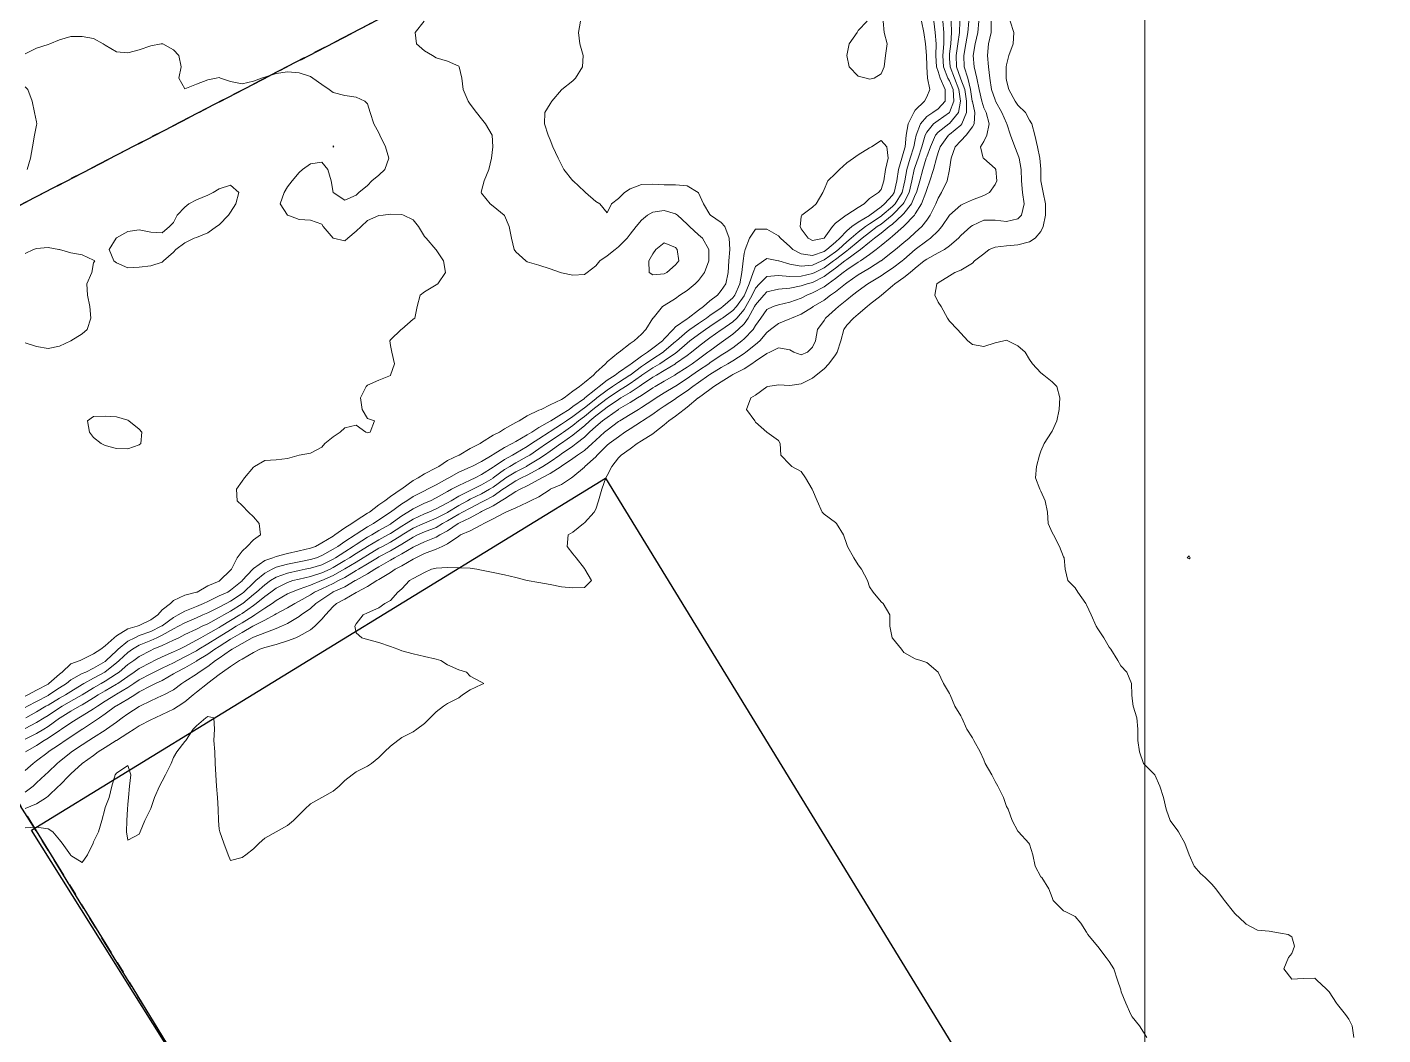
# Model space of a CAD drawing. Header units: centimetres. Extents: x 0 to 642158, y -847 to 649707.
# Drawn here: x 617417.8 to 617477.2, y 620724.4 to 620768.5 of the extents above; entities that cross this region are included whole.
import ezdxf

# ---------------------------------------------------------------- set-up
doc = ezdxf.new("R2010")
doc.units = ezdxf.units.CM
doc.header["$MEASUREMENT"] = 0
doc.linetypes.add('CENTERX2', pattern=[4, 2.5, -0.5, 0.5, -0.5])
doc.layers.add('MEV_grille', color=254, linetype='Continuous', lineweight=9)
doc.layers.add('WAL_topographie 0.5', color=253, linetype='Continuous', lineweight=20)
doc.layers.add('SPW_batiments', color=7, linetype='Continuous')
doc.layers.add('SPW_parcellaire cadastral', color=7, linetype='CENTERX2', lineweight=25, true_color=0xff0542)

# ---------------------------------------------------------------- blocks, each defined once
blk = doc.blocks.new('*U112')
at = {"layer": 'MEV_grille', "transparency": 33554687}
blk.add_lwpolyline([(0, 1825.476), (0, -1825.476)], dxfattribs=at)
blk = doc.blocks.new('*U113')
at = {"layer": 'MEV_grille', "color": 0, "linetype": 'ByBlock', "lineweight": -2, "transparency": 16777216}
blk.add_blockref('*U112', (2100, 0), dxfattribs=at)

msp = doc.modelspace()

# ---------------------------------------------------------------- linework, layer by layer
at = {"layer": 'SPW_batiments'}
msp.add_lwpolyline([(617468.27, 620707.783), (617443.748, 620692.374), (617418.02, 620733.321), (617443.182, 620748.736), (617468.27, 620707.783)], dxfattribs=at)
at = {"layer": 'SPW_parcellaire cadastral'}
for points in [[(617445.143, 620944.903), (617450.229, 620932.944), (617453.012, 620927.377), (617460.44, 620932.438), (617479.493, 620945.43), (617546.487, 620840.855), (617454.845, 620780.014), (617404.956, 620754.186)], [(617404.956, 620754.186), (617454.845, 620780.014), (617546.487, 620840.855), (617597.653, 620762.022), (617447.371, 620685.97), (617443.362, 620692.406), (617418.115, 620733.491), (617404.956, 620754.186)], [(617404.956, 620754.186), (617418.115, 620733.491), (617443.362, 620692.406), (617447.371, 620685.97), (617394.811, 620658.271), (617393.447, 620660.945), (617383.852, 620679.762), (617357.925, 620729.905), (617359.081, 620730.17), (617404.956, 620754.186)]]:
    msp.add_lwpolyline(points, dxfattribs=at)
at = {"layer": 'WAL_topographie 0.5'}
for points in [[(617459.537, 620768.75), (617459.491, 620768.25), (617459.37, 620767.75), (617459.293, 620767.25), (617459.327, 620766.75), (617459.446, 620766.25), (617459.549, 620765.75), (617459.662, 620765.25), (617459.75, 620764.958), (617459.85, 620764.75), (617459.988, 620764.25), (617459.878, 620763.75), (617459.75, 620763.483), (617459.608, 620763.25), (617459.725, 620762.75), (617459.75, 620762.729), (617460.25, 620762.298), (617460.283, 620762.25), (617460.325, 620761.75), (617460.25, 620761.594), (617459.995, 620761.25), (617459.75, 620761.11), (617459.25, 620760.924), (617458.863, 620760.75), (617458.75, 620760.695), (617458.252, 620760.25), (617458.25, 620760.248), (617457.914, 620759.75), (617457.75, 620759.57), (617457.423, 620759.25), (617457.25, 620759.128), (617456.75, 620758.752), (617456.748, 620758.75), (617456.25, 620758.306), (617456.182, 620758.25), (617455.75, 620757.936), (617455.464, 620757.75), (617455.25, 620757.604), (617454.75, 620757.297), (617454.674, 620757.25), (617454.25, 620756.936), (617454.004, 620756.75), (617453.75, 620756.54), (617453.384, 620756.25), (617453.25, 620756.133), (617452.812, 620755.75), (617452.75, 620755.641), (617452.459, 620755.25), (617452.374, 620754.75), (617452.25, 620754.467), (617452.025, 620754.25), (617451.75, 620754.136), (617451.434, 620754.25), (617451.25, 620754.358), (617450.75, 620754.44), (617450.377, 620754.25), (617450.25, 620754.2), (617449.75, 620753.859), (617449.586, 620753.75), (617449.25, 620753.526), (617448.75, 620753.275), (617448.705, 620753.25), (617448.25, 620752.953), (617447.922, 620752.75), (617447.75, 620752.619), (617447.25, 620752.262), (617447.234, 620752.25), (617446.75, 620751.84), (617446.617, 620751.75), (617446.25, 620751.459), (617445.951, 620751.25), (617445.75, 620751.074), (617445.336, 620750.75), (617445.25, 620750.68), (617444.75, 620750.366), (617444.558, 620750.25), (617444.25, 620750.021), (617443.867, 620749.75), (617443.75, 620749.628), (617443.459, 620749.25), (617443.25, 620748.86), (617443.193, 620748.75), (617443.017, 620748.25), (617442.875, 620747.75), (617442.75, 620747.375), (617442.675, 620747.25), (617442.25, 620746.775), (617442.217, 620746.75), (617441.75, 620746.38), (617441.542, 620746.25), (617441.492, 620745.75), (617441.75, 620745.424), (617441.885, 620745.25), (617442.25, 620744.781), (617442.278, 620744.75), (617442.57, 620744.25), (617442.25, 620743.954), (617441.75, 620743.933), (617441.25, 620743.973), (617440.75, 620744.08), (617440.25, 620744.175), (617439.75, 620744.25), (617439.75, 620744.25), (617439.25, 620744.381), (617438.75, 620744.5), (617438.25, 620744.602), (617437.75, 620744.711), (617437.544, 620744.75), (617437.25, 620744.797), (617436.75, 620744.817), (617436.25, 620744.827), (617435.75, 620744.8), (617435.547, 620744.75), (617435.25, 620744.613), (617434.75, 620744.337), (617434.593, 620744.25), (617434.25, 620743.898), (617434.08, 620743.75), (617433.75, 620743.376), (617433.514, 620743.25), (617433.25, 620743.064), (617432.75, 620742.844), (617432.56, 620742.75), (617432.25, 620742.353), (617432.186, 620742.25), (617432.25, 620741.958), (617432.5, 620741.75), (617432.75, 620741.667), (617433.25, 620741.541), (617433.75, 620741.368), (617434.083, 620741.25), (617434.25, 620741.183), (617434.75, 620741.046), (617435.25, 620740.936), (617435.75, 620740.819), (617435.956, 620740.75), (617436.25, 620740.571), (617436.75, 620740.338), (617437.083, 620740.25), (617437.25, 620740.062), (617437.75, 620739.806), (617437.85, 620739.75), (617437.75, 620739.708), (617437.25, 620739.472), (617436.917, 620739.25), (617436.75, 620739.125), (617436.25, 620738.875), (617436.083, 620738.75), (617435.75, 620738.5), (617435.5, 620738.25), (617435.25, 620738), (617434.917, 620737.75), (617434.75, 620737.625), (617434.25, 620737.375), (617434.083, 620737.25), (617433.75, 620737), (617433.5, 620736.75), (617433.25, 620736.5), (617432.917, 620736.25), (617432.75, 620736.125), (617432.25, 620735.875), (617432.083, 620735.75), (617431.75, 620735.5), (617431.5, 620735.25), (617431.25, 620735.028), (617430.75, 620734.75), (617430.75, 620734.75), (617430.25, 620734.472), (617430, 620734.25), (617429.75, 620734), (617429.5, 620733.75), (617429.25, 620733.528), (617428.75, 620733.25), (617428.75, 620733.25), (617428.25, 620732.972), (617428, 620732.75), (617427.75, 620732.5), (617427.417, 620732.25), (617427.25, 620732.125), (617426.75, 620732), (617426.643, 620732.25), (617426.456, 620732.75), (617426.276, 620733.25), (617426.25, 620733.375), (617426.219, 620733.75), (617426.199, 620734.25), (617426.171, 620734.75), (617426.137, 620735.25), (617426.102, 620735.75), (617426.08, 620736.25), (617426.064, 620736.75), (617426.021, 620737.25), (617426.05, 620737.75), (617426.011, 620738.25), (617425.75, 620738.296), (617425.662, 620738.25), (617425.25, 620737.891), (617425.103, 620737.75), (617424.794, 620737.25), (617424.75, 620737.202), (617424.391, 620736.75), (617424.25, 620736.511), (617424.139, 620736.25), (617423.901, 620735.75), (617423.75, 620735.474), (617423.634, 620735.25), (617423.417, 620734.75), (617423.25, 620734.274), (617423.238, 620734.25), (617422.995, 620733.75), (617422.791, 620733.25), (617422.75, 620733.146), (617422.25, 620732.893), (617422.196, 620733.25), (617422.203, 620733.75), (617422.231, 620734.25), (617422.25, 620734.45), (617422.28, 620734.75), (617422.326, 620735.25), (617422.373, 620735.75), (617422.25, 620736.15), (617421.75, 620735.824), (617421.692, 620735.75), (617421.551, 620735.25), (617421.427, 620734.75), (617421.25, 620734.31), (617421.235, 620734.25), (617421.114, 620733.75), (617420.968, 620733.25), (617420.75, 620732.807), (617420.725, 620732.75), (617420.48, 620732.25), (617420.25, 620731.913), (617419.75, 620732.214), (617419.728, 620732.25), (617419.375, 620732.75), (617419.25, 620732.898), (617418.966, 620733.25), (617418.75, 620733.38), (617418.25, 620733.457), (617417.75, 620733.426)], [(617459.103, 620768.75), (617459.059, 620768.25), (617458.961, 620767.75), (617458.873, 620767.25), (617458.895, 620766.75), (617459.053, 620766.25), (617459.172, 620765.75), (617459.247, 620765.25), (617459.25, 620765.225), (617459.352, 620764.75), (617459.324, 620764.25), (617459.25, 620764.12), (617458.977, 620763.75), (617458.75, 620763.502), (617458.504, 620763.25), (617458.315, 620762.75), (617458.25, 620762.268), (617458.248, 620762.25), (617458.14, 620761.75), (617457.901, 620761.25), (617457.75, 620760.992), (617457.652, 620760.75), (617457.406, 620760.25), (617457.25, 620760.028), (617457.035, 620759.75), (617456.75, 620759.49), (617456.481, 620759.25), (617456.25, 620759.054), (617455.877, 620758.75), (617455.75, 620758.645), (617455.25, 620758.253), (617455.245, 620758.25), (617454.75, 620757.937), (617454.428, 620757.75), (617454.25, 620757.637), (617453.75, 620757.294), (617453.691, 620757.25), (617453.25, 620756.897), (617453.039, 620756.75), (617452.75, 620756.532), (617452.28, 620756.25), (617452.25, 620756.227), (617451.75, 620755.921), (617451.32, 620755.75), (617451.25, 620755.717), (617450.75, 620755.514), (617450.412, 620755.25), (617450.25, 620755.112), (617449.934, 620754.75), (617449.75, 620754.594), (617449.324, 620754.25), (617449.25, 620754.196), (617448.75, 620753.876), (617448.536, 620753.75), (617448.25, 620753.581), (617447.75, 620753.277), (617447.708, 620753.25), (617447.25, 620752.93), (617446.998, 620752.75), (617446.75, 620752.556), (617446.293, 620752.25), (617446.25, 620752.218), (617445.75, 620751.893), (617445.529, 620751.75), (617445.25, 620751.54), (617444.793, 620751.25), (617444.75, 620751.22), (617444.25, 620750.902), (617444.026, 620750.75), (617443.75, 620750.553), (617443.334, 620750.25), (617443.25, 620750.179), (617442.809, 620749.75), (617442.75, 620749.676), (617442.277, 620749.25), (617442.25, 620749.219), (617441.75, 620748.795), (617441.68, 620748.75), (617441.25, 620748.454), (617440.757, 620748.25), (617440.75, 620748.246), (617440.25, 620747.924), (617439.889, 620747.75), (617439.75, 620747.672), (617439.25, 620747.444), (617438.807, 620747.25), (617438.75, 620747.223), (617438.25, 620746.95), (617437.841, 620746.75), (617437.75, 620746.693), (617437.25, 620746.435), (617436.827, 620746.25), (617436.75, 620746.204), (617436.25, 620745.855), (617436.027, 620745.75), (617435.75, 620745.622), (617435.25, 620745.433), (617434.868, 620745.25), (617434.75, 620745.184), (617434.25, 620744.904), (617433.955, 620744.75), (617433.75, 620744.609), (617433.25, 620744.297), (617433.164, 620744.25), (617432.75, 620743.988), (617432.282, 620743.75), (617432.25, 620743.731), (617431.75, 620743.446), (617431.393, 620743.25), (617431.25, 620743.111), (617430.91, 620742.75), (617430.75, 620742.562), (617430.44, 620742.25), (617430.25, 620742.095), (617429.75, 620741.812), (617429.602, 620741.75), (617429.25, 620741.612), (617428.75, 620741.461), (617428.25, 620741.33), (617428.036, 620741.25), (617427.75, 620741.11), (617427.25, 620740.815), (617427.138, 620740.75), (617426.75, 620740.496), (617426.4, 620740.25), (617426.25, 620740.135), (617425.75, 620739.756), (617425.741, 620739.75), (617425.25, 620739.363), (617425.113, 620739.25), (617424.75, 620738.948), (617424.451, 620738.75), (617424.25, 620738.62), (617423.75, 620738.382), (617423.45, 620738.25), (617423.25, 620738.153), (617422.75, 620737.898), (617422.526, 620737.75), (617422.25, 620737.572), (617421.75, 620737.257), (617421.739, 620737.25), (617421.25, 620736.939), (617420.952, 620736.75), (617420.75, 620736.596), (617420.252, 620736.25), (617420.25, 620736.249), (617419.75, 620735.792), (617419.707, 620735.75), (617419.25, 620735.285), (617419.213, 620735.25), (617418.75, 620734.811), (617418.68, 620734.75), (617418.25, 620734.472), (617417.75, 620734.274)], [(617458.702, 620768.75), (617458.681, 620768.25), (617458.614, 620767.75), (617458.541, 620767.25), (617458.562, 620766.75), (617458.736, 620766.25), (617458.75, 620766.212), (617458.915, 620765.75), (617458.988, 620765.25), (617458.987, 620764.75), (617458.79, 620764.25), (617458.75, 620764.201), (617458.25, 620763.783), (617458.207, 620763.75), (617457.841, 620763.25), (617457.75, 620763), (617457.679, 620762.75), (617457.544, 620762.25), (617457.393, 620761.75), (617457.25, 620761.376), (617457.216, 620761.25), (617457.026, 620760.75), (617456.75, 620760.308), (617456.711, 620760.25), (617456.25, 620759.767), (617456.231, 620759.75), (617455.75, 620759.328), (617455.644, 620759.25), (617455.25, 620758.929), (617455.033, 620758.75), (617454.75, 620758.526), (617454.345, 620758.25), (617454.25, 620758.192), (617453.75, 620757.862), (617453.593, 620757.75), (617453.25, 620757.48), (617452.933, 620757.25), (617452.75, 620757.113), (617452.25, 620756.847), (617451.993, 620756.75), (617451.75, 620756.625), (617451.25, 620756.444), (617450.75, 620756.328), (617450.526, 620756.25), (617450.25, 620756.12), (617449.982, 620755.75), (617449.75, 620755.421), (617449.641, 620755.25), (617449.25, 620754.836), (617449.15, 620754.75), (617448.75, 620754.444), (617448.469, 620754.25), (617448.25, 620754.117), (617447.75, 620753.787), (617447.699, 620753.75), (617447.25, 620753.451), (617446.953, 620753.25), (617446.75, 620753.101), (617446.25, 620752.767), (617446.22, 620752.75), (617445.75, 620752.468), (617445.394, 620752.25), (617445.25, 620752.154), (617444.75, 620751.828), (617444.616, 620751.75), (617444.25, 620751.527), (617443.805, 620751.25), (617443.75, 620751.212), (617443.25, 620750.842), (617443.139, 620750.75), (617442.75, 620750.4), (617442.592, 620750.25), (617442.25, 620749.953), (617441.948, 620749.75), (617441.75, 620749.604), (617441.25, 620749.258), (617441.238, 620749.25), (617440.75, 620748.941), (617440.381, 620748.75), (617440.25, 620748.672), (617439.75, 620748.398), (617439.431, 620748.25), (617439.25, 620748.148), (617438.75, 620747.835), (617438.612, 620747.75), (617438.25, 620747.525), (617437.75, 620747.276), (617437.696, 620747.25), (617437.25, 620747.004), (617436.75, 620746.769), (617436.717, 620746.75), (617436.25, 620746.43), (617435.921, 620746.25), (617435.75, 620746.149), (617435.25, 620745.95), (617434.806, 620745.75), (617434.75, 620745.721), (617434.25, 620745.418), (617433.93, 620745.25), (617433.75, 620745.147), (617433.25, 620744.855), (617433.067, 620744.75), (617432.75, 620744.55), (617432.25, 620744.272), (617432.211, 620744.25), (617431.75, 620743.981), (617431.25, 620743.758), (617431.233, 620743.75), (617430.75, 620743.429), (617430.482, 620743.25), (617430.25, 620743.031), (617429.846, 620742.75), (617429.75, 620742.675), (617429.25, 620742.379), (617428.974, 620742.25), (617428.75, 620742.154), (617428.25, 620741.964), (617427.75, 620741.778), (617427.695, 620741.75), (617427.25, 620741.495), (617426.825, 620741.25), (617426.75, 620741.201), (617426.25, 620740.858), (617426.086, 620740.75), (617425.75, 620740.49), (617425.372, 620740.25), (617425.25, 620740.161), (617424.75, 620739.832), (617424.615, 620739.75), (617424.25, 620739.47), (617423.819, 620739.25), (617423.75, 620739.217), (617423.25, 620738.992), (617422.777, 620738.75), (617422.75, 620738.735), (617422.25, 620738.417), (617422.001, 620738.25), (617421.75, 620738.059), (617421.316, 620737.75), (617421.25, 620737.708), (617420.75, 620737.388), (617420.538, 620737.25), (617420.25, 620737.058), (617419.781, 620736.75), (617419.75, 620736.727), (617419.25, 620736.328), (617419.156, 620736.25), (617418.75, 620735.859), (617418.624, 620735.75), (617418.25, 620735.395), (617418.099, 620735.25), (617417.75, 620734.991)], [(617458.323, 620768.75), (617458.336, 620768.25), (617458.303, 620767.75), (617458.25, 620767.32), (617458.242, 620767.25), (617458.25, 620767.111), (617458.271, 620766.75), (617458.467, 620766.25), (617458.66, 620765.75), (617458.727, 620765.25), (617458.636, 620764.75), (617458.25, 620764.267), (617458.225, 620764.25), (617457.75, 620763.888), (617457.629, 620763.75), (617457.409, 620763.25), (617457.25, 620762.805), (617457.233, 620762.75), (617457.078, 620762.25), (617456.955, 620761.75), (617456.799, 620761.25), (617456.75, 620761.15), (617456.582, 620760.75), (617456.25, 620760.328), (617456.175, 620760.25), (617455.75, 620759.856), (617455.612, 620759.75), (617455.25, 620759.46), (617454.956, 620759.25), (617454.75, 620759.073), (617454.354, 620758.75), (617454.25, 620758.672), (617453.75, 620758.315), (617453.662, 620758.25), (617453.25, 620757.935), (617452.988, 620757.75), (617452.75, 620757.565), (617452.25, 620757.311), (617452.018, 620757.25), (617451.75, 620757.157), (617451.25, 620757.052), (617450.75, 620757.006), (617450.25, 620756.903), (617450.112, 620756.75), (617449.75, 620756.331), (617449.707, 620756.25), (617449.431, 620755.75), (617449.25, 620755.501), (617448.992, 620755.25), (617448.75, 620755.038), (617448.351, 620754.75), (617448.25, 620754.679), (617447.75, 620754.317), (617447.665, 620754.25), (617447.25, 620753.95), (617446.977, 620753.75), (617446.75, 620753.597), (617446.25, 620753.272), (617446.211, 620753.25), (617445.75, 620752.98), (617445.354, 620752.75), (617445.25, 620752.686), (617444.75, 620752.354), (617444.577, 620752.25), (617444.25, 620752.047), (617443.75, 620751.755), (617443.743, 620751.75), (617443.25, 620751.4), (617443.047, 620751.25), (617442.75, 620750.997), (617442.481, 620750.75), (617442.25, 620750.529), (617441.898, 620750.25), (617441.75, 620750.144), (617441.25, 620749.799), (617441.177, 620749.75), (617440.75, 620749.454), (617440.426, 620749.25), (617440.25, 620749.145), (617439.75, 620748.872), (617439.499, 620748.75), (617439.25, 620748.616), (617438.75, 620748.3), (617438.68, 620748.25), (617438.25, 620747.956), (617437.864, 620747.75), (617437.75, 620747.686), (617437.25, 620747.431), (617436.91, 620747.25), (617436.75, 620747.162), (617436.25, 620746.865), (617436.038, 620746.75), (617435.75, 620746.579), (617435.25, 620746.384), (617434.946, 620746.25), (617434.75, 620746.155), (617434.25, 620745.853), (617434.072, 620745.75), (617433.75, 620745.562), (617433.25, 620745.29), (617433.183, 620745.25), (617432.75, 620744.981), (617432.348, 620744.75), (617432.25, 620744.69), (617431.75, 620744.392), (617431.483, 620744.25), (617431.25, 620744.128), (617430.75, 620743.896), (617430.432, 620743.75), (617430.25, 620743.627), (617429.75, 620743.345), (617429.563, 620743.25), (617429.25, 620743.067), (617428.75, 620742.793), (617428.678, 620742.75), (617428.25, 620742.518), (617427.75, 620742.268), (617427.718, 620742.25), (617427.25, 620741.986), (617426.844, 620741.75), (617426.75, 620741.69), (617426.25, 620741.368), (617426.063, 620741.25), (617425.75, 620741.032), (617425.278, 620740.75), (617425.25, 620740.731), (617424.75, 620740.436), (617424.383, 620740.25), (617424.25, 620740.164), (617423.75, 620739.882), (617423.457, 620739.75), (617423.25, 620739.648), (617422.75, 620739.376), (617422.55, 620739.25), (617422.25, 620739.058), (617421.75, 620738.771), (617421.714, 620738.75), (617421.25, 620738.416), (617421.003, 620738.25), (617420.75, 620738.07), (617420.254, 620737.75), (617420.25, 620737.747), (617419.75, 620737.413), (617419.503, 620737.25), (617419.25, 620737.078), (617418.76, 620736.75), (617418.75, 620736.742), (617418.25, 620736.358), (617418.103, 620736.25), (617417.75, 620735.937)], [(617457.562, 620768.75), (617457.626, 620768.25), (617457.659, 620767.75), (617457.65, 620767.25), (617457.675, 620766.75), (617457.75, 620766.54), (617457.835, 620766.25), (617458.066, 620765.75), (617458.055, 620765.25), (617457.75, 620764.915), (617457.513, 620764.75), (617457.25, 620764.579), (617456.973, 620764.25), (617456.794, 620763.75), (617456.75, 620763.548), (617456.685, 620763.25), (617456.527, 620762.75), (617456.382, 620762.25), (617456.294, 620761.75), (617456.25, 620761.562), (617456.17, 620761.25), (617455.866, 620760.75), (617455.75, 620760.631), (617455.292, 620760.25), (617455.25, 620760.216), (617454.75, 620759.873), (617454.57, 620759.75), (617454.25, 620759.515), (617453.938, 620759.25), (617453.75, 620759.089), (617453.381, 620758.75), (617453.25, 620758.649), (617452.75, 620758.296), (617452.65, 620758.25), (617452.25, 620758.066), (617451.75, 620758.02), (617451.25, 620758.11), (617450.767, 620758.25), (617450.75, 620758.258), (617450.25, 620758.352), (617450.094, 620758.25), (617449.75, 620758.005), (617449.648, 620757.75), (617449.471, 620757.25), (617449.265, 620756.75), (617449.25, 620756.724), (617448.909, 620756.25), (617448.75, 620756.073), (617448.304, 620755.75), (617448.25, 620755.712), (617447.75, 620755.376), (617447.564, 620755.25), (617447.25, 620755.027), (617446.876, 620754.75), (617446.75, 620754.645), (617446.296, 620754.25), (617446.25, 620754.216), (617445.75, 620753.875), (617445.552, 620753.75), (617445.25, 620753.565), (617444.775, 620753.25), (617444.75, 620753.232), (617444.25, 620752.878), (617444.054, 620752.75), (617443.75, 620752.557), (617443.289, 620752.25), (617443.25, 620752.223), (617442.75, 620751.848), (617442.627, 620751.75), (617442.25, 620751.443), (617441.998, 620751.25), (617441.75, 620751.04), (617441.338, 620750.75), (617441.25, 620750.686), (617440.75, 620750.359), (617440.584, 620750.25), (617440.25, 620750.02), (617439.855, 620749.75), (617439.75, 620749.683), (617439.25, 620749.406), (617438.979, 620749.25), (617438.75, 620749.118), (617438.258, 620748.75), (617438.25, 620748.744), (617437.75, 620748.445), (617437.369, 620748.25), (617437.25, 620748.194), (617436.75, 620747.953), (617436.41, 620747.75), (617436.25, 620747.659), (617435.75, 620747.39), (617435.431, 620747.25), (617435.25, 620747.18), (617434.75, 620746.948), (617434.445, 620746.75), (617434.25, 620746.635), (617433.75, 620746.314), (617433.642, 620746.25), (617433.25, 620746.04), (617432.755, 620745.75), (617432.75, 620745.747), (617432.25, 620745.44), (617431.953, 620745.25), (617431.75, 620745.127), (617431.25, 620744.82), (617431.111, 620744.75), (617430.75, 620744.587), (617430.25, 620744.436), (617429.75, 620744.318), (617429.483, 620744.25), (617429.25, 620744.173), (617428.75, 620743.921), (617428.514, 620743.75), (617428.25, 620743.554), (617427.876, 620743.25), (617427.75, 620743.162), (617427.25, 620742.811), (617427.155, 620742.75), (617426.75, 620742.502), (617426.33, 620742.25), (617426.25, 620742.202), (617425.75, 620741.914), (617425.447, 620741.75), (617425.25, 620741.64), (617424.75, 620741.369), (617424.513, 620741.25), (617424.25, 620741.126), (617423.75, 620740.907), (617423.421, 620740.75), (617423.25, 620740.672), (617422.75, 620740.405), (617422.529, 620740.25), (617422.25, 620740.06), (617421.81, 620739.75), (617421.75, 620739.712), (617421.25, 620739.428), (617420.949, 620739.25), (617420.75, 620739.119), (617420.25, 620738.813), (617420.136, 620738.75), (617419.75, 620738.531), (617419.285, 620738.25), (617419.25, 620738.226), (617418.75, 620737.861), (617418.567, 620737.75), (617418.25, 620737.562), (617417.75, 620737.308)], [(617457.024, 620768.75), (617457.121, 620768.25), (617457.197, 620767.75), (617457.235, 620767.25), (617457.25, 620766.786), (617457.251, 620766.75), (617457.291, 620766.25), (617457.39, 620765.75), (617457.25, 620765.439), (617457.149, 620765.25), (617456.75, 620764.849), (617456.682, 620764.75), (617456.431, 620764.25), (617456.351, 620763.75), (617456.3, 620763.25), (617456.25, 620763.05), (617456.158, 620762.75), (617456.016, 620762.25), (617455.937, 620761.75), (617455.827, 620761.25), (617455.75, 620761.125), (617455.405, 620760.75), (617455.25, 620760.625), (617454.76, 620760.25), (617454.75, 620760.243), (617454.25, 620759.945), (617453.973, 620759.75), (617453.75, 620759.572), (617453.448, 620759.25), (617453.25, 620759.07), (617452.878, 620758.75), (617452.75, 620758.662), (617452.25, 620758.486), (617451.75, 620758.553), (617451.39, 620758.75), (617451.25, 620758.88), (617450.839, 620759.25), (617450.75, 620759.352), (617450.25, 620759.647), (617449.75, 620759.645), (617449.48, 620759.25), (617449.291, 620758.75), (617449.25, 620758.572), (617449.203, 620758.25), (617449.148, 620757.75), (617449.056, 620757.25), (617448.839, 620756.75), (617448.75, 620756.627), (617448.317, 620756.25), (617448.25, 620756.202), (617447.75, 620755.86), (617447.606, 620755.75), (617447.25, 620755.512), (617446.871, 620755.25), (617446.75, 620755.162), (617446.289, 620754.75), (617446.25, 620754.715), (617445.75, 620754.291), (617445.7, 620754.25), (617445.25, 620753.964), (617444.934, 620753.75), (617444.75, 620753.628), (617444.25, 620753.252), (617444.248, 620753.25), (617443.75, 620752.933), (617443.488, 620752.75), (617443.25, 620752.593), (617442.801, 620752.25), (617442.75, 620752.212), (617442.25, 620751.821), (617442.158, 620751.75), (617441.75, 620751.443), (617441.468, 620751.25), (617441.25, 620751.096), (617440.75, 620750.775), (617440.711, 620750.75), (617440.25, 620750.459), (617439.933, 620750.25), (617439.75, 620750.127), (617439.25, 620749.832), (617439.107, 620749.75), (617438.75, 620749.56), (617438.293, 620749.25), (617438.25, 620749.22), (617437.75, 620748.894), (617437.466, 620748.75), (617437.25, 620748.654), (617436.75, 620748.421), (617436.435, 620748.25), (617436.25, 620748.152), (617435.75, 620747.869), (617435.504, 620747.75), (617435.25, 620747.644), (617434.75, 620747.401), (617434.518, 620747.25), (617434.25, 620747.086), (617433.785, 620746.75), (617433.75, 620746.728), (617433.25, 620746.439), (617432.931, 620746.25), (617432.75, 620746.15), (617432.25, 620745.834), (617432.127, 620745.75), (617431.75, 620745.516), (617431.35, 620745.25), (617431.25, 620745.189), (617430.75, 620744.943), (617430.25, 620744.795), (617430.018, 620744.75), (617429.75, 620744.698), (617429.25, 620744.582), (617428.75, 620744.402), (617428.497, 620744.25), (617428.25, 620744.072), (617427.883, 620743.75), (617427.75, 620743.64), (617427.279, 620743.25), (617427.25, 620743.23), (617426.75, 620742.914), (617426.451, 620742.75), (617426.25, 620742.637), (617425.75, 620742.366), (617425.497, 620742.25), (617425.25, 620742.13), (617424.75, 620741.888), (617424.477, 620741.75), (617424.25, 620741.638), (617423.75, 620741.407), (617423.362, 620741.25), (617423.25, 620741.198), (617422.75, 620740.922), (617422.507, 620740.75), (617422.25, 620740.572), (617421.869, 620740.25), (617421.75, 620740.163), (617421.25, 620739.848), (617421.072, 620739.75), (617420.75, 620739.561), (617420.25, 620739.253), (617420.245, 620739.25), (617419.75, 620738.966), (617419.369, 620738.75), (617419.25, 620738.677), (617418.75, 620738.349), (617418.586, 620738.25), (617418.25, 620738.041), (617417.75, 620737.782)], [(617435.229, 620768.75), (617434.838, 620768.25), (617434.902, 620767.75), (617435.25, 620767.449), (617435.596, 620767.25), (617435.75, 620767.14), (617436.25, 620766.993), (617436.75, 620766.772), (617436.764, 620766.75), (617436.881, 620766.25), (617436.946, 620765.75), (617437.163, 620765.25), (617437.25, 620765.116), (617437.519, 620764.75), (617437.75, 620764.472), (617437.922, 620764.25), (617438.217, 620763.75), (617438.243, 620763.25), (617438.179, 620762.75), (617438.058, 620762.25), (617437.864, 620761.75), (617437.75, 620761.319), (617437.734, 620761.25), (617437.75, 620761.216), (617438.122, 620760.75), (617438.25, 620760.643), (617438.736, 620760.25), (617438.75, 620760.234), (617438.959, 620759.75), (617439.062, 620759.25), (617439.178, 620758.75), (617439.25, 620758.641), (617439.683, 620758.25), (617439.75, 620758.212), (617440.25, 620758.065), (617440.75, 620757.906), (617441.204, 620757.75), (617441.25, 620757.733), (617441.75, 620757.619), (617442.25, 620757.659), (617442.371, 620757.75), (617442.75, 620758.04), (617442.935, 620758.25), (617443.25, 620758.47), (617443.595, 620758.75), (617443.75, 620758.868), (617444.12, 620759.25), (617444.25, 620759.422), (617444.516, 620759.75), (617444.75, 620760.041), (617445.014, 620760.25), (617445.25, 620760.39), (617445.75, 620760.463), (617446.25, 620760.318), (617446.326, 620760.25), (617446.75, 620759.856), (617446.854, 620759.75), (617447.25, 620759.392), (617447.425, 620759.25), (617447.706, 620758.75), (617447.698, 620758.25), (617447.512, 620757.75), (617447.25, 620757.392), (617447.102, 620757.25), (617446.75, 620756.95), (617446.437, 620756.75), (617446.25, 620756.608), (617445.75, 620756.298), (617445.667, 620756.25), (617445.258, 620755.75), (617445.25, 620755.736), (617444.944, 620755.25), (617444.75, 620755.038), (617444.435, 620754.75), (617444.25, 620754.64), (617443.775, 620754.25), (617443.75, 620754.234), (617443.25, 620753.836), (617443.174, 620753.75), (617442.75, 620753.359), (617442.655, 620753.25), (617442.25, 620752.928), (617442.039, 620752.75), (617441.75, 620752.551), (617441.366, 620752.25), (617441.25, 620752.182), (617440.75, 620751.946), (617440.353, 620751.75), (617440.25, 620751.708), (617439.75, 620751.47), (617439.396, 620751.25), (617439.25, 620751.176), (617438.75, 620750.9), (617438.525, 620750.75), (617438.25, 620750.618), (617437.75, 620750.298), (617437.684, 620750.25), (617437.25, 620750.031), (617436.763, 620749.75), (617436.75, 620749.745), (617436.25, 620749.507), (617435.87, 620749.25), (617435.75, 620749.185), (617435.25, 620748.922), (617434.975, 620748.75), (617434.75, 620748.638), (617434.25, 620748.277), (617434.219, 620748.25), (617433.75, 620747.941), (617433.501, 620747.75), (617433.25, 620747.577), (617432.832, 620747.25), (617432.75, 620747.199), (617432.25, 620746.878), (617432.069, 620746.75), (617431.75, 620746.56), (617431.324, 620746.25), (617431.25, 620746.203), (617430.75, 620745.903), (617430.473, 620745.75), (617430.25, 620745.672), (617429.75, 620745.55), (617429.25, 620745.441), (617428.75, 620745.31), (617428.594, 620745.25), (617428.25, 620745.139), (617427.75, 620744.78), (617427.722, 620744.75), (617427.26, 620744.25), (617427.25, 620744.24), (617426.75, 620743.826), (617426.622, 620743.75), (617426.25, 620743.578), (617425.75, 620743.343), (617425.559, 620743.25), (617425.25, 620743.116), (617424.75, 620742.918), (617424.458, 620742.75), (617424.25, 620742.638), (617423.75, 620742.277), (617423.714, 620742.25), (617423.25, 620742.02), (617422.75, 620741.843), (617422.547, 620741.75), (617422.25, 620741.596), (617421.823, 620741.25), (617421.75, 620741.183), (617421.303, 620740.75), (617421.25, 620740.707), (617420.75, 620740.411), (617420.403, 620740.25), (617420.25, 620740.181), (617419.75, 620739.907), (617419.556, 620739.75), (617419.25, 620739.551), (617418.79, 620739.25), (617418.75, 620739.227), (617418.25, 620738.961), (617417.849, 620738.75), (617417.75, 620738.696)], [(617457.958, 620768.75), (617457.995, 620768.25), (617457.994, 620767.75), (617457.962, 620767.25), (617457.985, 620766.75), (617458.183, 620766.25), (617458.25, 620766.129), (617458.405, 620765.75), (617458.442, 620765.25), (617458.25, 620764.75), (617458.25, 620764.749), (617457.75, 620764.397), (617457.548, 620764.25), (617457.25, 620763.885), (617457.184, 620763.75), (617457.039, 620763.25), (617456.875, 620762.75), (617456.75, 620762.391), (617456.705, 620762.25), (617456.603, 620761.75), (617456.482, 620761.25), (617456.25, 620760.799), (617456.221, 620760.75), (617455.75, 620760.266), (617455.731, 620760.25), (617455.25, 620759.865), (617455.086, 620759.75), (617454.75, 620759.498), (617454.419, 620759.25), (617454.25, 620759.107), (617453.828, 620758.75), (617453.75, 620758.692), (617453.25, 620758.313), (617453.162, 620758.25), (617452.75, 620757.946), (617452.352, 620757.75), (617452.25, 620757.694), (617451.75, 620757.586), (617451.25, 620757.572), (617450.75, 620757.609), (617450.25, 620757.574), (617449.925, 620757.25), (617449.75, 620757.055), (617449.609, 620756.75), (617449.331, 620756.25), (617449.25, 620756.121), (617448.926, 620755.75), (617448.75, 620755.578), (617448.277, 620755.25), (617448.25, 620755.23), (617447.75, 620754.875), (617447.571, 620754.75), (617447.25, 620754.5), (617446.945, 620754.25), (617446.75, 620754.106), (617446.25, 620753.755), (617446.242, 620753.75), (617445.75, 620753.447), (617445.404, 620753.25), (617445.25, 620753.157), (617444.75, 620752.82), (617444.648, 620752.75), (617444.25, 620752.485), (617443.854, 620752.25), (617443.75, 620752.184), (617443.25, 620751.846), (617443.121, 620751.75), (617442.75, 620751.461), (617442.487, 620751.25), (617442.25, 620751.029), (617441.912, 620750.75), (617441.75, 620750.615), (617441.25, 620750.266), (617441.226, 620750.25), (617440.75, 620749.921), (617440.5, 620749.75), (617440.25, 620749.584), (617439.75, 620749.273), (617439.709, 620749.25), (617439.25, 620749.014), (617438.816, 620748.75), (617438.75, 620748.707), (617438.25, 620748.346), (617438.094, 620748.25), (617437.75, 620748.056), (617437.25, 620747.811), (617437.136, 620747.75), (617436.75, 620747.545), (617436.266, 620747.25), (617436.25, 620747.24), (617435.75, 620746.979), (617435.25, 620746.774), (617435.201, 620746.75), (617434.75, 620746.545), (617434.263, 620746.25), (617434.25, 620746.242), (617433.75, 620745.941), (617433.399, 620745.75), (617433.25, 620745.666), (617432.75, 620745.369), (617432.558, 620745.25), (617432.25, 620745.065), (617431.75, 620744.764), (617431.727, 620744.75), (617431.25, 620744.476), (617430.75, 620744.255), (617430.735, 620744.25), (617430.25, 620744.059), (617429.75, 620743.873), (617429.423, 620743.75), (617429.25, 620743.667), (617428.75, 620743.375), (617428.577, 620743.25), (617428.25, 620743.038), (617427.816, 620742.75), (617427.75, 620742.712), (617427.25, 620742.407), (617426.996, 620742.25), (617426.75, 620742.099), (617426.25, 620741.796), (617426.174, 620741.75), (617425.75, 620741.481), (617425.359, 620741.25), (617425.25, 620741.182), (617424.75, 620740.907), (617424.441, 620740.75), (617424.25, 620740.65), (617423.75, 620740.413), (617423.406, 620740.25), (617423.25, 620740.172), (617422.75, 620739.91), (617422.514, 620739.75), (617422.25, 620739.572), (617421.75, 620739.273), (617421.709, 620739.25), (617421.25, 620738.968), (617420.912, 620738.75), (617420.75, 620738.635), (617420.25, 620738.331), (617420.1, 620738.25), (617419.75, 620738.028), (617419.334, 620737.75), (617419.25, 620737.692), (617418.75, 620737.347), (617418.579, 620737.25), (617418.25, 620737.039), (617417.768, 620736.75)], [(617442.077, 620768.75), (617441.994, 620768.25), (617442.048, 620767.75), (617442.192, 620767.25), (617442.174, 620766.75), (617441.865, 620766.25), (617441.75, 620766.14), (617441.259, 620765.75), (617441.25, 620765.742), (617440.829, 620765.25), (617440.75, 620765.125), (617440.511, 620764.75), (617440.507, 620764.25), (617440.667, 620763.75), (617440.75, 620763.556), (617440.872, 620763.25), (617441.101, 620762.75), (617441.25, 620762.452), (617441.353, 620762.25), (617441.75, 620761.762), (617441.761, 620761.75), (617442.25, 620761.292), (617442.297, 620761.25), (617442.75, 620760.856), (617442.925, 620760.75), (617443.25, 620760.36), (617443.434, 620760.75), (617443.75, 620760.986), (617444.016, 620761.25), (617444.25, 620761.412), (617444.75, 620761.597), (617445.25, 620761.615), (617445.75, 620761.588), (617446.25, 620761.583), (617446.75, 620761.537), (617447.239, 620761.25), (617447.25, 620761.235), (617447.466, 620760.75), (617447.75, 620760.279), (617447.775, 620760.25), (617448.25, 620759.938), (617448.411, 620759.75), (617448.602, 620759.25), (617448.617, 620758.75), (617448.585, 620758.25), (617448.556, 620757.75), (617448.45, 620757.25), (617448.25, 620756.952), (617448.077, 620756.75), (617447.75, 620756.496), (617447.467, 620756.25), (617447.25, 620756.098), (617446.802, 620755.75), (617446.75, 620755.717), (617446.25, 620755.359), (617446.142, 620755.25), (617445.75, 620754.832), (617445.675, 620754.75), (617445.25, 620754.426), (617445.023, 620754.25), (617444.75, 620754.083), (617444.307, 620753.75), (617444.25, 620753.709), (617443.75, 620753.368), (617443.599, 620753.25), (617443.25, 620753.033), (617442.903, 620752.75), (617442.75, 620752.64), (617442.273, 620752.25), (617442.25, 620752.232), (617441.75, 620751.871), (617441.581, 620751.75), (617441.25, 620751.543), (617440.78, 620751.25), (617440.75, 620751.232), (617440.25, 620750.952), (617439.946, 620750.75), (617439.75, 620750.633), (617439.25, 620750.343), (617439.093, 620750.25), (617438.75, 620750.076), (617438.25, 620749.772), (617438.216, 620749.75), (617437.75, 620749.47), (617437.325, 620749.25), (617437.25, 620749.216), (617436.75, 620748.996), (617436.316, 620748.75), (617436.25, 620748.717), (617435.75, 620748.448), (617435.383, 620748.25), (617435.25, 620748.186), (617434.75, 620747.937), (617434.471, 620747.75), (617434.25, 620747.612), (617433.751, 620747.25), (617433.75, 620747.249), (617433.25, 620746.911), (617433.012, 620746.75), (617432.75, 620746.604), (617432.25, 620746.279), (617432.208, 620746.25), (617431.75, 620745.959), (617431.454, 620745.75), (617431.25, 620745.622), (617430.75, 620745.344), (617430.508, 620745.25), (617430.25, 620745.174), (617429.75, 620745.078), (617429.25, 620744.979), (617428.75, 620744.836), (617428.57, 620744.75), (617428.25, 620744.58), (617427.855, 620744.25), (617427.75, 620744.158), (617427.328, 620743.75), (617427.25, 620743.685), (617426.75, 620743.348), (617426.556, 620743.25), (617426.25, 620743.094), (617425.75, 620742.844), (617425.54, 620742.75), (617425.25, 620742.62), (617424.75, 620742.409), (617424.464, 620742.25), (617424.25, 620742.133), (617423.75, 620741.856), (617423.52, 620741.75), (617423.25, 620741.624), (617422.75, 620741.418), (617422.455, 620741.25), (617422.25, 620741.104), (617421.865, 620740.75), (617421.75, 620740.651), (617421.25, 620740.253), (617421.245, 620740.25), (617420.75, 620739.978), (617420.321, 620739.75), (617420.25, 620739.707), (617419.75, 620739.401), (617419.517, 620739.25), (617419.25, 620739.098), (617418.75, 620738.804), (617418.651, 620738.75), (617418.25, 620738.509), (617417.778, 620738.25)], [(617460.068, 620768.75), (617460.07, 620768.25), (617459.963, 620767.75), (617459.917, 620767.25), (617459.958, 620766.75), (617460.012, 620766.25), (617460.093, 620765.75), (617460.25, 620765.301), (617460.27, 620765.25), (617460.541, 620764.75), (617460.75, 620764.279), (617460.766, 620764.25), (617460.927, 620763.75), (617461.105, 620763.25), (617461.25, 620762.908), (617461.3, 620762.75), (617461.392, 620762.25), (617461.408, 620761.75), (617461.446, 620761.25), (617461.514, 620760.75), (617461.403, 620760.25), (617461.25, 620760.093), (617460.75, 620759.971), (617460.25, 620760.037), (617459.75, 620760.03), (617459.25, 620759.804), (617459.177, 620759.75), (617458.75, 620759.369), (617458.641, 620759.25), (617458.25, 620758.914), (617458.024, 620758.75), (617457.75, 620758.598), (617457.25, 620758.333), (617457.141, 620758.25), (617456.75, 620757.93), (617456.531, 620757.75), (617456.25, 620757.527), (617455.847, 620757.25), (617455.75, 620757.155), (617455.266, 620756.75), (617455.25, 620756.733), (617454.75, 620756.341), (617454.634, 620756.25), (617454.25, 620755.919), (617454.041, 620755.75), (617453.75, 620755.444), (617453.613, 620755.25), (617453.494, 620754.75), (617453.326, 620754.25), (617453.25, 620754.142), (617452.962, 620753.75), (617452.75, 620753.53), (617452.404, 620753.25), (617452.25, 620753.11), (617451.75, 620752.872), (617451.25, 620752.802), (617450.75, 620752.827), (617450.29, 620752.75), (617450.25, 620752.734), (617449.75, 620752.366), (617449.548, 620752.25), (617449.347, 620751.75), (617449.718, 620751.25), (617449.75, 620751.191), (617450.25, 620750.75), (617450.25, 620750.75), (617450.75, 620750.387), (617450.829, 620750.25), (617450.865, 620749.75), (617451.25, 620749.333), (617451.341, 620749.25), (617451.75, 620749.025), (617451.933, 620748.75), (617452.234, 620748.25), (617452.25, 620748.224), (617452.45, 620747.75), (617452.673, 620747.25), (617452.75, 620747.162), (617453.25, 620746.803), (617453.298, 620746.75), (617453.598, 620746.25), (617453.75, 620745.838), (617453.784, 620745.75), (617454.05, 620745.25), (617454.25, 620744.942), (617454.389, 620744.75), (617454.65, 620744.25), (617454.75, 620743.981), (617454.908, 620743.75), (617455.25, 620743.317), (617455.341, 620743.25), (617455.631, 620742.75), (617455.636, 620742.25), (617455.738, 620741.75), (617455.75, 620741.731), (617456.141, 620741.25), (617456.25, 620741.098), (617456.75, 620740.825), (617457, 620740.75), (617457.25, 620740.671), (617457.75, 620740.25), (617457.75, 620740.25), (617457.98, 620739.75), (617458.25, 620739.315), (617458.273, 620739.25), (617458.483, 620738.75), (617458.75, 620738.324), (617458.786, 620738.25), (617459.006, 620737.75), (617459.25, 620737.361), (617459.311, 620737.25), (617459.598, 620736.75), (617459.75, 620736.4), (617459.817, 620736.25), (617460.099, 620735.75), (617460.25, 620735.454), (617460.368, 620735.25), (617460.615, 620734.75), (617460.75, 620734.365), (617460.825, 620734.25), (617460.99, 620733.75), (617461.25, 620733.286), (617461.274, 620733.25), (617461.73, 620732.75), (617461.75, 620732.708), (617461.899, 620732.25), (617462.009, 620731.75), (617462.25, 620731.283), (617462.296, 620731.25), (617462.6, 620730.75), (617462.75, 620730.375), (617462.796, 620730.25), (617463.25, 620729.796), (617463.35, 620729.75), (617463.75, 620729.54), (617464, 620729.25), (617464.25, 620728.857), (617464.31, 620728.75), (617464.728, 620728.25), (617464.75, 620728.229), (617465.109, 620727.75), (617465.25, 620727.57), (617465.445, 620727.25), (617465.605, 620726.75), (617465.75, 620726.327), (617465.775, 620726.25), (617465.968, 620725.75), (617466.187, 620725.25), (617466.25, 620725.145), (617466.576, 620724.75), (617466.75, 620724.483), (617466.89, 620724.25)], [(617455.343, 620768.75), (617455.381, 620768.25), (617455.524, 620767.75), (617455.449, 620767.25), (617455.392, 620766.75), (617455.25, 620766.444), (617454.942, 620766.25), (617454.75, 620766.212), (617454.603, 620766.25), (617454.25, 620766.345), (617453.849, 620766.75), (617453.753, 620767.25), (617453.859, 620767.75), (617454.202, 620768.25), (617454.25, 620768.333), (617454.642, 620768.75)], [(617460.901, 620768.75), (617461.068, 620768.25), (617461.033, 620767.75), (617460.855, 620767.25), (617460.75, 620766.843), (617460.735, 620766.75), (617460.733, 620766.25), (617460.75, 620766.153), (617460.854, 620765.75), (617461.131, 620765.25), (617461.25, 620765.075), (617461.581, 620764.75), (617461.75, 620764.415), (617461.849, 620764.25), (617461.993, 620763.75), (617462.109, 620763.25), (617462.207, 620762.75), (617462.25, 620762.264), (617462.252, 620762.25), (617462.257, 620761.75), (617462.346, 620761.25), (617462.449, 620760.75), (617462.453, 620760.25), (617462.353, 620759.75), (617462.25, 620759.537), (617462.002, 620759.25), (617461.75, 620759.082), (617461.25, 620758.957), (617460.75, 620758.914), (617460.25, 620758.858), (617459.98, 620758.75), (617459.75, 620758.565), (617459.346, 620758.25), (617459.25, 620758.154), (617458.75, 620757.844), (617458.484, 620757.75), (617458.25, 620757.597), (617457.75, 620757.295), (617457.691, 620757.25), (617457.601, 620756.75), (617457.75, 620756.446), (617457.884, 620756.25), (617458.167, 620755.75), (617458.25, 620755.614), (617458.598, 620755.25), (617458.75, 620755.083), (617459.054, 620754.75), (617459.25, 620754.583), (617459.75, 620754.5), (617460.25, 620754.659), (617460.625, 620754.75), (617460.75, 620754.781), (617460.809, 620754.75), (617461.25, 620754.536), (617461.562, 620754.25), (617461.75, 620753.934), (617461.88, 620753.75), (617462.25, 620753.35), (617462.375, 620753.25), (617462.75, 620752.962), (617462.946, 620752.75), (617463.079, 620752.25), (617463.061, 620751.75), (617462.954, 620751.25), (617462.75, 620750.796), (617462.724, 620750.75), (617462.395, 620750.25), (617462.25, 620749.926), (617462.188, 620749.75), (617462.061, 620749.25), (617462.015, 620748.75), (617462.213, 620748.25), (617462.25, 620748.173), (617462.446, 620747.75), (617462.536, 620747.25), (617462.565, 620746.75), (617462.75, 620746.365), (617462.806, 620746.25), (617463.068, 620745.75), (617463.25, 620745.288), (617463.266, 620745.25), (617463.317, 620744.75), (617463.43, 620744.25), (617463.75, 620743.93), (617463.879, 620743.75), (617464.222, 620743.25), (617464.25, 620743.191), (617464.453, 620742.75), (617464.68, 620742.25), (617464.75, 620742.147), (617465.017, 620741.75), (617465.25, 620741.333), (617465.317, 620741.25), (617465.63, 620740.75), (617465.75, 620740.519), (617466.019, 620740.25), (617466.224, 620739.75), (617466.231, 620739.25), (617466.25, 620739.083), (617466.29, 620738.75), (617466.45, 620738.25), (617466.495, 620737.75), (617466.5, 620737.25), (617466.58, 620736.75), (617466.75, 620736.25), (617466.75, 620736.25), (617467.25, 620735.75), (617467.25, 620735.75), (617467.461, 620735.25), (617467.632, 620734.75), (617467.737, 620734.25), (617467.75, 620734.2), (617467.911, 620733.75), (617468.25, 620733.298), (617468.278, 620733.25), (617468.559, 620732.75), (617468.75, 620732.25), (617468.75, 620732.25), (617468.971, 620731.75), (617469.25, 620731.434), (617469.45, 620731.25), (617469.75, 620730.966), (617469.917, 620730.75), (617470.25, 620730.306), (617470.292, 620730.25), (617470.697, 620729.75), (617470.75, 620729.682), (617471.207, 620729.25), (617471.25, 620729.205), (617471.75, 620728.946), (617472.25, 620728.904), (617472.75, 620728.813), (617473.083, 620728.75), (617473.25, 620728.65), (617473.361, 620728.25), (617473.25, 620727.917), (617473.107, 620727.75), (617472.893, 620727.25), (617473.25, 620726.795), (617473.75, 620726.833), (617474.25, 620726.85), (617474.337, 620726.75), (617474.75, 620726.37), (617474.881, 620726.25), (617475.202, 620725.75), (617475.25, 620725.694), (617475.598, 620725.25), (617475.75, 620725.044), (617475.897, 620724.75), (617475.971, 620724.25)], [(617417.75, 620767.315), (617418.25, 620767.571), (617418.75, 620767.721), (617418.825, 620767.75), (617419.25, 620767.928), (617419.75, 620768.074), (617420.25, 620768.083), (617420.75, 620767.987), (617421.172, 620767.75), (617421.25, 620767.701), (617421.75, 620767.402), (617422.25, 620767.363), (617422.75, 620767.49), (617423.25, 620767.662), (617423.702, 620767.75), (617423.75, 620767.756), (617423.778, 620767.75), (617424.25, 620767.495), (617424.481, 620767.25), (617424.579, 620766.75), (617424.485, 620766.25), (617424.75, 620765.785), (617425.25, 620765.996), (617425.75, 620766.177), (617426.117, 620766.25), (617426.25, 620766.28), (617426.301, 620766.25), (617426.75, 620766.1), (617427.25, 620766.007), (617427.75, 620766.123), (617428.11, 620766.25), (617428.25, 620766.299), (617428.75, 620766.45), (617429.25, 620766.523), (617429.75, 620766.488), (617430.25, 620766.322), (617430.35, 620766.25), (617430.75, 620765.98), (617431.075, 620765.75), (617431.25, 620765.626), (617431.75, 620765.487), (617432.25, 620765.414), (617432.629, 620765.25), (617432.75, 620765.133), (617432.863, 620764.75), (617433.024, 620764.25), (617433.25, 620763.864), (617433.294, 620763.75), (617433.536, 620763.25), (617433.677, 620762.75), (617433.503, 620762.25), (617433.25, 620762.003), (617432.933, 620761.75), (617432.75, 620761.555), (617432.375, 620761.25), (617432.25, 620761.13), (617431.75, 620760.909), (617431.25, 620761.25), (617431.25, 620761.25), (617431.157, 620761.75), (617431.017, 620762.25), (617430.75, 620762.576), (617430.25, 620762.502), (617429.897, 620762.25), (617429.75, 620762.121), (617429.447, 620761.75), (617429.25, 620761.497), (617429.098, 620761.25), (617428.926, 620760.75), (617429.25, 620760.258), (617429.262, 620760.25), (617429.75, 620760.064), (617430.25, 620760.034), (617430.75, 620759.855), (617430.806, 620759.75), (617431.245, 620759.25), (617431.25, 620759.245), (617431.75, 620759.124), (617431.883, 620759.25), (617432.25, 620759.546), (617432.475, 620759.75), (617432.75, 620760.016), (617433.25, 620760.232), (617433.429, 620760.25), (617433.75, 620760.291), (617434.25, 620760.287), (617434.331, 620760.25), (617434.75, 620760.056), (617434.981, 620759.75), (617435.25, 620759.318), (617435.316, 620759.25), (617435.742, 620758.75), (617435.75, 620758.737), (617436.072, 620758.25), (617436.164, 620757.75), (617435.825, 620757.25), (617435.75, 620757.196), (617435.25, 620756.903), (617435.053, 620756.75), (617434.929, 620756.25), (617434.818, 620755.75), (617434.75, 620755.694), (617434.25, 620755.264), (617434.23, 620755.25), (617433.75, 620754.788), (617433.722, 620754.75), (617433.75, 620754.55), (617433.813, 620754.25), (617433.926, 620753.75), (617433.76, 620753.25), (617433.75, 620753.24), (617433.25, 620753.027), (617432.75, 620752.804), (617432.694, 620752.75), (617432.444, 620752.25), (617432.513, 620751.75), (617432.75, 620751.354), (617433.062, 620751.25), (617432.865, 620750.75), (617432.75, 620750.717), (617432.671, 620750.75), (617432.25, 620751.058), (617431.75, 620750.947), (617431.547, 620750.75), (617431.25, 620750.542), (617430.881, 620750.25), (617430.75, 620750.088), (617430.25, 620749.839), (617429.75, 620749.75), (617429.75, 620749.75), (617429.25, 620749.596), (617428.75, 620749.535), (617428.25, 620749.512), (617427.793, 620749.25), (617427.75, 620749.219), (617427.36, 620748.75), (617427.25, 620748.602), (617427.008, 620748.25), (617427.041, 620747.75), (617427.25, 620747.538), (617427.534, 620747.25), (617427.75, 620747.049), (617427.997, 620746.75), (617428.061, 620746.25), (617427.75, 620746.041), (617427.475, 620745.75), (617427.25, 620745.545), (617427.039, 620745.25), (617426.784, 620744.75), (617426.75, 620744.707), (617426.285, 620744.25), (617426.25, 620744.232), (617425.75, 620744.017), (617425.278, 620743.75), (617425.25, 620743.739), (617424.75, 620743.612), (617424.25, 620743.38), (617424.119, 620743.25), (617423.75, 620742.968), (617423.558, 620742.75), (617423.25, 620742.54), (617422.75, 620742.29), (617422.663, 620742.25), (617422.25, 620742.135), (617421.75, 620741.832), (617421.644, 620741.75), (617421.25, 620741.403), (617421.062, 620741.25), (617420.75, 620741.041), (617420.25, 620740.8), (617420.163, 620740.75), (617419.75, 620740.601), (617419.368, 620740.25), (617419.25, 620740.159), (617418.791, 620739.75), (617418.75, 620739.724), (617418.25, 620739.456), (617417.87, 620739.25), (617417.75, 620739.195)], [(617417.833, 620762.25), (617417.976, 620762.75), (617418.069, 620763.25), (617418.163, 620763.75), (617418.25, 620764.194), (617418.257, 620764.25), (617418.25, 620764.333), (617418.161, 620764.75), (617418.061, 620765.25), (617417.864, 620765.75), (617417.75, 620765.868)], [(617452.758, 620759.25), (617452.75, 620759.244), (617452.25, 620759.147), (617452.051, 620759.25), (617451.75, 620759.661), (617451.699, 620759.75), (617451.75, 620760.179), (617451.773, 620760.25), (617452.25, 620760.597), (617452.411, 620760.75), (617452.694, 620761.25), (617452.75, 620761.373), (617452.918, 620761.75), (617453.25, 620762.071), (617453.434, 620762.25), (617453.75, 620762.539), (617454.038, 620762.75), (617454.25, 620762.89), (617454.75, 620763.202), (617454.832, 620763.25), (617455.25, 620763.525), (617455.508, 620763.25), (617455.555, 620762.75), (617455.449, 620762.25), (617455.366, 620761.75), (617455.25, 620761.382), (617455.134, 620761.25), (617454.75, 620760.976), (617454.512, 620760.75), (617454.25, 620760.596), (617453.75, 620760.265), (617453.727, 620760.25), (617453.25, 620759.908), (617453.118, 620759.75), (617452.758, 620759.25)], [(617431.25, 620763.226), (617431.276, 620763.25), (617431.25, 620763.283), (617431.241, 620763.25), (617431.25, 620763.226)], [(617423.815, 620758.25), (617423.75, 620758.197), (617423.25, 620758.034), (617422.75, 620757.979), (617422.25, 620757.953), (617421.75, 620758.171), (617421.63, 620758.25), (617421.431, 620758.75), (617421.735, 620759.25), (617421.75, 620759.259), (617422.25, 620759.544), (617422.75, 620759.608), (617423.25, 620759.511), (617423.75, 620759.474), (617424.073, 620759.75), (617424.25, 620759.931), (617424.41, 620760.25), (617424.75, 620760.608), (617424.913, 620760.75), (617425.25, 620760.924), (617425.75, 620761.122), (617425.98, 620761.25), (617426.25, 620761.407), (617426.75, 620761.567), (617427.108, 620761.25), (617426.982, 620760.75), (617426.75, 620760.378), (617426.651, 620760.25), (617426.25, 620759.833), (617426.132, 620759.75), (617425.75, 620759.474), (617425.25, 620759.276), (617425.155, 620759.25), (617424.75, 620759.048), (617424.347, 620758.75), (617424.25, 620758.635), (617423.815, 620758.25)], [(617417.75, 620758.581), (617418.119, 620758.75), (617418.25, 620758.8), (617418.75, 620758.84), (617419.227, 620758.75), (617419.25, 620758.745), (617419.75, 620758.609), (617420.25, 620758.51), (617420.75, 620758.276), (617420.798, 620758.25), (617420.75, 620758.173), (617420.667, 620757.75), (617420.451, 620757.25), (617420.474, 620756.75), (617420.587, 620756.25), (617420.62, 620755.75), (617420.471, 620755.25), (617420.25, 620755.064), (617419.75, 620754.753), (617419.743, 620754.75)], [(617445.867, 620757.75), (617445.75, 620757.687), (617445.25, 620757.643), (617445.095, 620757.75), (617445.079, 620758.25), (617445.25, 620758.567), (617445.38, 620758.75), (617445.75, 620759.041), (617446.25, 620758.836), (617446.318, 620758.75), (617446.385, 620758.25), (617446.25, 620758.072), (617445.867, 620757.75)], [(617419.743, 620754.75), (617419.25, 620754.515), (617418.75, 620754.413), (617418.25, 620754.496), (617417.75, 620754.66)], [(617422.813, 620750.25), (617422.75, 620750.199), (617422.25, 620750.025), (617421.75, 620750.039), (617421.25, 620750.165), (617421.073, 620750.25), (617420.75, 620750.52), (617420.574, 620750.75), (617420.486, 620751.25), (617420.75, 620751.432), (617421.25, 620751.446), (617421.75, 620751.418), (617422.25, 620751.272), (617422.284, 620751.25), (617422.75, 620750.881), (617422.865, 620750.75), (617422.813, 620750.25)], [(617468.798, 620745.25), (617468.75, 620745.206), (617468.656, 620745.25), (617468.75, 620745.338), (617468.798, 620745.25)]]:
    msp.add_lwpolyline(points, dxfattribs=at)

# ---------------------------------------------------------------- block references
at = {"layer": 'MEV_grille', "transparency": 33554687}
msp.add_blockref('*U113', (615366.814, 620593.644), dxfattribs=at)

doc.saveas('drawing.dxf')
